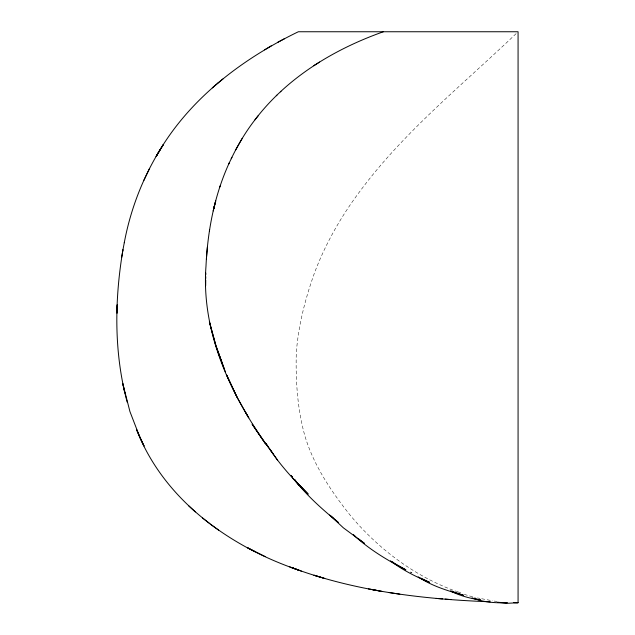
<?xml version="1.0" encoding="UTF-8"?>
<svg xmlns="http://www.w3.org/2000/svg" width="635" height="635" viewBox="0 0 635 635"><rect width="100%" height="100%" fill="white"/><g stroke="black" fill="none" stroke-linecap="round" stroke-linejoin="round"><path stroke-width="0.48" stroke-dasharray="3.17 2.38" d="M516.136 33.623C462.415 85.019 403.55 132.024 359.212 192.27C340.812 216.908 325.493 243.816 314.595 272.606C305.292 298.585 298.26 325.771 296.275 353.282C295.608 380.992 297.41 409.162 304.911 435.999C313.738 465.495 331.486 491.839 350.576 515.707C378.158 548.569 413.393 575.31 453.652 590.439M475.345 597.495L474.512 597.297M497.268 601.416L493.697 601.028M481.679 598.741L492.665 600.805M477.472 597.94L479.996 598.416M472.631 596.852L464.185 594.344M457.136 591.622L459.113 592.28M455.12 590.931L456.589 591.431M459.47 592.391L460.827 592.979M411.972 572.945L410.393 572.008L412.401 573.278"/><path stroke-width="0.95" d="M205.74 278.487L205.748 276.662M273.169 453.89C233.101 400.375 200.795 334.589 205.994 266.033C207.653 230.529 214.487 194.913 229.433 162.496M205.677 285.702L205.732 280.059M205.764 274.836L205.78 273.01M206.383 259.151L207.383 247.221M209.391 231.092L209.598 229.56M124.277 242.729C130.762 207.883 144.089 174.347 163.338 144.582L156.321 156.035M121.682 257.318L122.952 249.777C114.467 300.109 113.848 352.655 127.198 402.209M122.92 249.952L124.309 242.53M213.177 210.947L214.686 204.907M219.829 186.992L220.202 185.801M231.235 158.742C238.617 143.304 247.634 128.611 258.508 115.38M143.764 180.53L149.638 168.339M228.727 163.997L231.918 157.297M235.696 149.876L242.245 138.351M159.917 150.035L156.139 156.496C187.642 100.203 241.078 59.428 298.355 31.75L518.073 31.75L518.073 602.718L508.389 603.25L498.134 602.393M254.968 119.817C286.996 77.629 333.994 49.212 383.381 31.75M276.32 95.726L276.9 95.171M280.408 91.813L280.964 91.281M212.685 87.503L212.328 87.828L217.757 83.209M217.44 83.471L222.972 78.938M319.556 62.055L313.801 65.722L314.539 65.254M264.62 49.84L271.185 45.863M284.583 38.648L277.773 42.251M513.771 602.607L518.073 602.718M517.668 602.702L513.437 602.536M490.244 601.813C422.275 599.218 353.505 591.082 289.528 566.785M436.213 598.4L442.516 598.916M445.222 599.122L450.842 599.575M497.824 602.313L507.238 602.806C495.363 603.044 483.195 602.377 472.091 597.821M388.922 592.519L399.852 594.169M370.689 589.32L379.722 590.947M368.395 588.899L381.857 591.352M474.623 598.575L480.711 600.043C470.654 598.567 460.716 595.987 451.556 591.51M324.731 578.437L313.936 575.223L322.858 577.89M298.22 569.968C229.227 546.449 163.782 499.626 136.596 429.704L144.066 446.048L140.287 438.285M301.442 571.159L291.235 567.388L299.807 570.563M450.628 590.804L463.502 595.257C447.794 590.828 431.871 586.057 418.187 576.858M265.279 556.633L247.642 547.791L255.048 551.672M420.751 578.08L429.617 582.366C415.774 576.723 402.344 569.936 390.446 560.816M395.216 563.777L405.868 569.833C387.112 560.197 368.903 549.164 353.377 534.773L354.862 535.932M392.049 561.61L394.43 563.237M210.709 524.423L218.599 530.114M202.39 517.898L209.955 523.796M358.561 538.829L364.49 543.449L343.376 527.836L329.644 515.025M331.216 516.096L334.034 518.628M335.447 519.898L338.264 522.422C322.628 509.603 307.316 496.11 294.854 480.1M188.587 505.722L195.334 511.913M308.023 494.07L292.386 477.837L308.023 494.07C294.156 480.123 280.583 465.725 269.851 449.159M292.457 477.147L291.179 475.599L292.394 477.091M296.791 482.402L294.315 479.401L299.204 485.394L294.267 479.369M266.057 443.738L277.503 460.121M266.025 443.675L268.216 446.818M245.65 412.44L248.73 417.846L236.982 397.081L226.663 375.071L236.982 397.081M140.049 437.769L129.937 411.583L122.777 383.58L124.793 392.906M217.892 351.52L225.417 371.959M224.226 368.792L215.956 345.805L209.375 321.794L215.956 345.805L222.131 363.061M117.229 304.832L117.038 313.15L117.245 304.792M215.702 200.93L213.685 208.907L215.702 200.93M265.533 443.833L252.214 424.299L265.533 443.833"/></g></svg>
